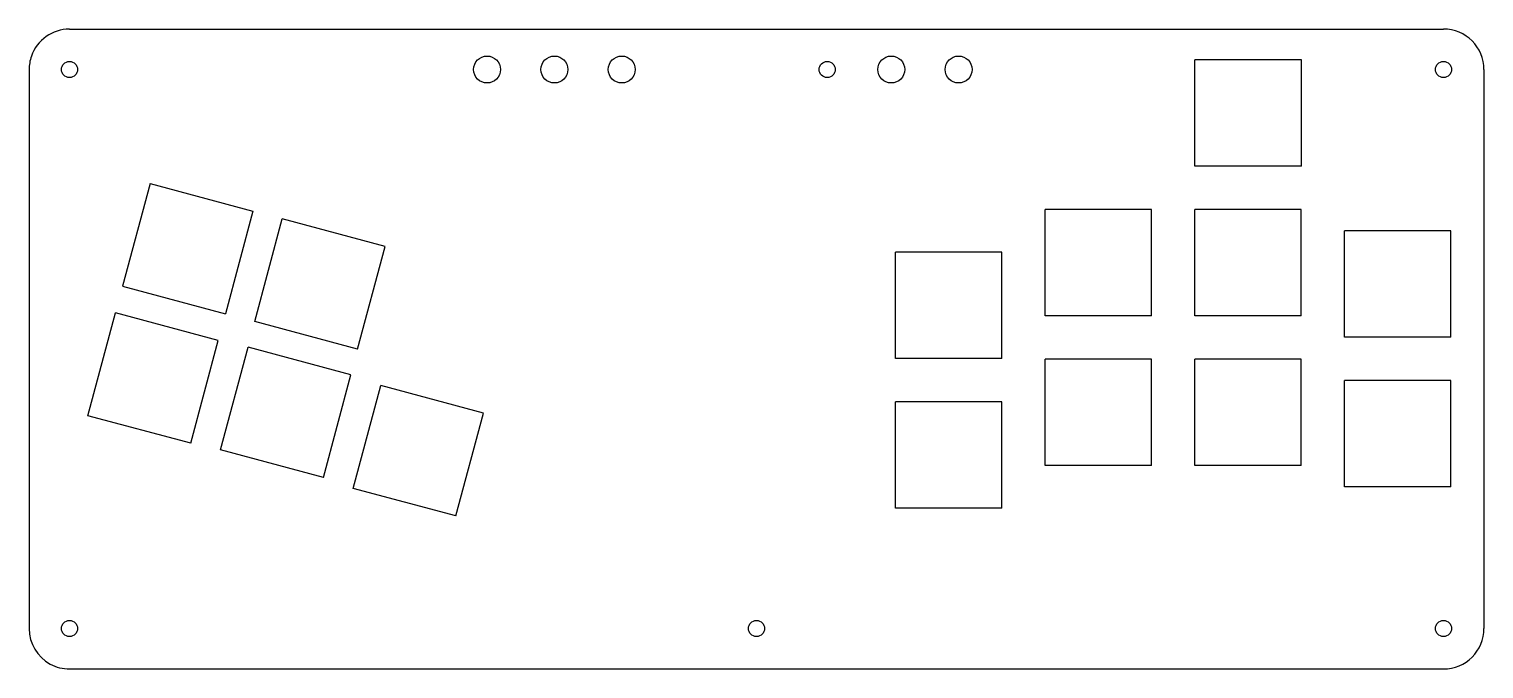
# Model space of a CAD drawing. Extents: x -107 to 109, y -47 to 48.
import ezdxf

# ---------------------------------------------------------------- set-up
doc = ezdxf.new("R2010")
doc.units = 0
doc.header["$MEASUREMENT"] = 0
doc.layers.add('VISIBLE', color=7, linetype='CONTINUOUS')

msp = doc.modelspace()

# ---------------------------------------------------------------- linework, layer by layer
at = {"layer": 'VISIBLE'}
for p, q in [((-100.6, 47.81), (103.4, 47.81)), ((82.3, 43.26), (66.5, 43.26)), ((66.5, 27.46), (66.5, 43.26)), ((82.3, 27.46), (82.3, 43.26)), ((-106.6, 41.81), (-106.6, -41.19)), ((109.4, 41.81), (109.4, -41.19)), ((82.3, 27.46), (66.5, 27.46)), ((-88.62, 24.89), (-92.71, 9.63)), ((-88.62, 24.89), (-73.36, 20.8)), ((-73.36, 20.8), (-77.45, 5.54)), ((-73.1, 4.38), (-69.01, 19.64)), ((-53.74, 15.55), (-69.01, 19.64)), ((60.05, 21.04), (44.25, 21.04)), ((44.25, 5.24), (44.25, 21.04)), ((60.05, 5.24), (60.05, 21.04)), ((82.28, 21.04), (66.48, 21.04)), ((66.48, 5.24), (66.48, 21.04)), ((82.28, 5.24), (82.28, 21.04)), ((104.5, 17.86), (88.7, 17.86)), ((88.7, 2.06), (88.7, 17.86)), ((104.5, 2.06), (104.5, 17.86)), ((-57.83, 0.29), (-53.74, 15.55)), ((37.83, 14.69), (22.03, 14.69)), ((22.03, -1.11), (22.03, 14.69)), ((37.83, -1.11), (37.83, 14.69)), ((-92.71, 9.63), (-77.45, 5.54)), ((-97.86, -9.59), (-93.77, 5.67)), ((-78.51, 1.58), (-93.77, 5.67)), ((-57.83, 0.29), (-73.1, 4.38)), ((60.05, 5.24), (44.25, 5.24)), ((82.28, 5.24), (66.48, 5.24)), ((-82.6, -13.68), (-78.51, 1.58)), ((-78.18, -14.67), (-74.09, 0.59)), ((-58.82, -3.5), (-74.09, 0.59)), ((104.5, 2.06), (88.7, 2.06)), ((37.83, -1.11), (22.03, -1.11)), ((60.05, -1.19), (44.25, -1.19)), ((44.25, -16.99), (44.25, -1.19)), ((60.05, -16.99), (60.05, -1.19)), ((82.28, -1.19), (66.48, -1.19)), ((66.48, -16.99), (66.48, -1.19)), ((82.28, -16.99), (82.28, -1.19)), ((-62.91, -18.76), (-58.82, -3.5)), ((-58.49, -20.39), (-54.4, -5.13)), ((-39.14, -9.22), (-54.4, -5.13)), ((104.5, -4.36), (88.7, -4.36)), ((88.7, -20.16), (88.7, -4.36)), ((104.5, -20.16), (104.5, -4.36)), ((37.83, -7.54), (22.03, -7.54)), ((22.03, -23.34), (22.03, -7.54)), ((37.83, -23.34), (37.83, -7.54)), ((-82.6, -13.68), (-97.86, -9.59)), ((-43.23, -24.48), (-39.14, -9.22)), ((-62.91, -18.76), (-78.18, -14.67)), ((60.05, -16.99), (44.25, -16.99)), ((82.28, -16.99), (66.48, -16.99)), ((-43.23, -24.48), (-58.49, -20.39)), ((104.5, -20.16), (88.7, -20.16)), ((37.83, -23.34), (22.03, -23.34)), ((-100.6, -47.19), (103.4, -47.19))]:
    msp.add_line(p, q, dxfattribs=at)
for centre, radius in [((-38.6, 41.81), 2), ((-28.6, 41.81), 2), ((-18.6, 41.81), 2), ((21.4, 41.81), 2), ((31.4, 41.81), 2), ((-100.6, 41.81), 1.2), ((11.9, 41.81), 1.2), ((103.4, 41.81), 1.2), ((-100.6, -41.19), 1.2), ((1.4, -41.19), 1.2), ((103.4, -41.19), 1.2)]:
    msp.add_circle(centre, radius, dxfattribs=at)
for centre, start, end in [((-100.6, 41.81), 90, 160.6915), ((103.4, 41.81), 0, 90), ((-100.6, 41.81), 160.6915, 179.9999), ((-100.6, -41.19), 180, 241.6612), ((103.4, -41.19), 270, 0), ((-100.6, -41.19), 241.6612, 270)]:
    msp.add_arc(centre, 6, start, end, dxfattribs=at)

doc.saveas('drawing.dxf')
